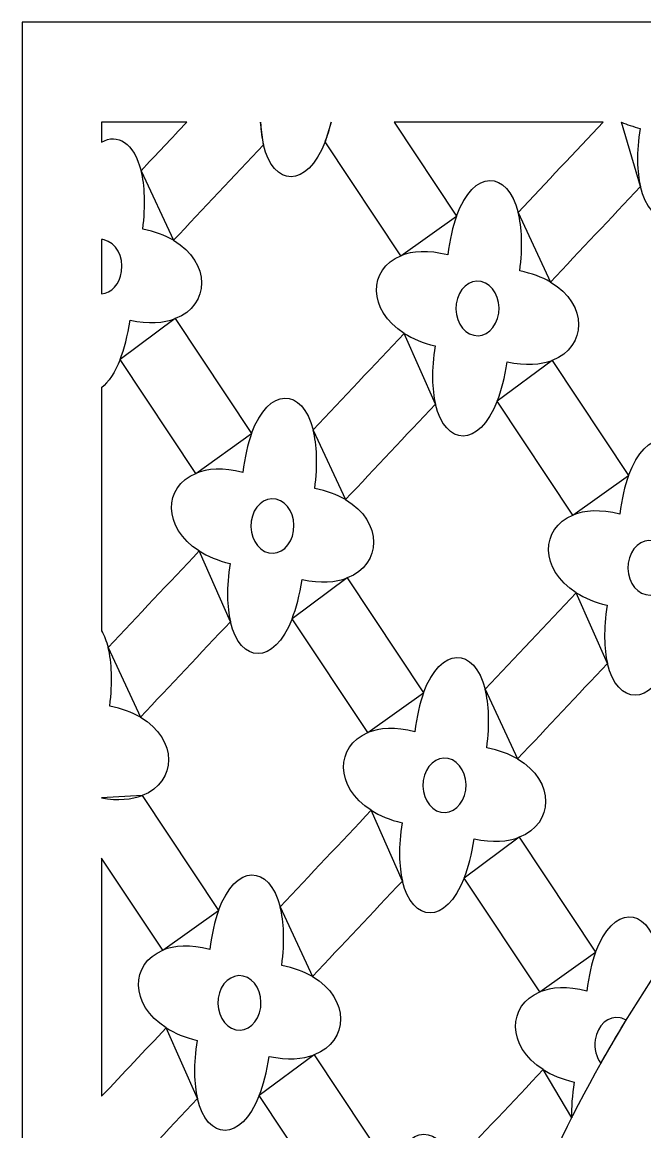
# Model space of a CAD drawing. Header units: centimetres. Extents: x 1.8 to 13.7, y -5.9 to 9.6.
# Drawn here: x 1.824 to 3.032, y 7.45 to 9.602 of the extents above; entities that cross this region are included whole.
import ezdxf

# ---------------------------------------------------------------- set-up
doc = ezdxf.new("R2010")
doc.units = ezdxf.units.CM
doc.header["$MEASUREMENT"] = 0
doc.layers.add('layer 1', color=7, linetype='Continuous')

msp = doc.modelspace()

# ---------------------------------------------------------------- linework, layer by layer
at = {"layer": 'layer 1', "color": 7}
for points, knots in [([(1.82375, 9.60243), (1.82375, 9.60243), (7.5222, 9.60243), (7.5222, 9.60243), (7.5222, 9.60243), (7.5222, 9.60243), (7.5222, -5.9026), (7.5222, -5.9026), (7.5222, -5.9026), (7.5222, -5.9026), (1.82375, -5.9026), (1.82375, -5.9026), (1.82375, -5.9026), (1.82375, -5.9026), (1.82375, 9.60243), (1.82375, 9.60243)], [0, 0, 0, 0, 0.2, 0.2, 0.2, 0.2, 0.4, 0.4, 0.4, 0.4, 0.6, 0.6, 0.6, 0.6, 1, 1, 1, 1]), ([(2.14299, 9.40846), (2.11346, 9.37712), (2.08392, 9.34576), (2.05437, 9.31442), (2.05437, 9.31442), (2.04059, 9.36852), (2.00806, 9.3881), (1.97782, 9.36944), (1.97782, 9.36944), (1.97782, 9.36944), (1.97782, 9.40846), (1.97782, 9.40846), (1.97782, 9.40846), (1.97782, 9.40846), (2.14299, 9.40846), (2.14299, 9.40846)], [0, 0, 0, 0, 0.2, 0.2, 0.2, 0.2, 0.4, 0.4, 0.4, 0.4, 0.6, 0.6, 0.6, 0.6, 1, 1, 1, 1]), ([(2.29169, 9.36456), (2.28864, 9.37733), (2.28672, 9.39199), (2.28618, 9.40846), (2.28618, 9.40846), (2.28618, 9.40846), (2.29169, 9.36456), (2.29169, 9.36456)], [0, 0, 0, 0, 0.3333333, 0.3333333, 0.3333333, 0.3333333, 1, 1, 1, 1]), ([(2.42332, 9.40846), (2.41986, 9.39429), (2.41585, 9.3816), (2.4114, 9.37036), (2.4114, 9.37036), (2.4114, 9.37036), (2.42332, 9.40846), (2.42332, 9.40846)], [0, 0, 0, 0, 0.3333333, 0.3333333, 0.3333333, 0.3333333, 1, 1, 1, 1]), ([(2.95075, 9.40846), (2.89578, 9.35013), (2.84082, 9.29183), (2.78585, 9.2335), (2.78585, 9.2335), (2.76479, 9.31615), (2.69997, 9.31826), (2.6664, 9.22644), (2.6664, 9.22644), (2.6664, 9.22644), (2.5456, 9.40846), (2.5456, 9.40846), (2.5456, 9.40846), (2.5456, 9.40846), (2.95075, 9.40846), (2.95075, 9.40846)], [0, 0, 0, 0, 0.2, 0.2, 0.2, 0.2, 0.4, 0.4, 0.4, 0.4, 0.6, 0.6, 0.6, 0.6, 1, 1, 1, 1]), ([(3.02317, 9.28365), (3.01638, 9.31214), (3.01513, 9.35004), (3.02258, 9.39657), (3.02258, 9.39657), (3.00921, 9.39971), (2.99708, 9.40373), (2.98615, 9.40846), (2.98615, 9.40846), (2.98615, 9.40846), (3.02317, 9.28365), (3.02317, 9.28365)], [0, 0, 0, 0, 0.25, 0.25, 0.25, 0.25, 0.5, 0.5, 0.5, 0.5, 1, 1, 1, 1]), ([(2.29169, 9.36456), (2.31102, 9.28347), (2.37527, 9.27888), (2.4114, 9.37036), (2.4114, 9.37036), (2.4114, 9.37036), (2.55803, 9.14944), (2.55803, 9.14944), (2.55803, 9.14944), (2.49591, 9.12405), (2.49316, 9.04412), (2.56473, 8.99891), (2.56473, 8.99891), (2.50585, 8.93646), (2.44698, 8.874), (2.38812, 8.81155), (2.38812, 8.81155), (2.36706, 8.89418), (2.30224, 8.8963), (2.26866, 8.80449), (2.26866, 8.80449), (2.26866, 8.80449), (2.12062, 9.02755), (2.12062, 9.02755), (2.12062, 9.02755), (2.18803, 9.05328), (2.19054, 9.1365), (2.11715, 9.17939), (2.11715, 9.17939), (2.17534, 9.24111), (2.23351, 9.30284), (2.29169, 9.36456)], [0, 0, 0, 0, 0.1111111, 0.1111111, 0.1111111, 0.1111111, 0.2222222, 0.2222222, 0.2222222, 0.2222222, 0.3333333, 0.3333333, 0.3333333, 0.3333333, 0.4444444, 0.4444444, 0.4444444, 0.4444444, 0.5555556, 0.5555556, 0.5555556, 0.5555556, 0.6666667, 0.6666667, 0.6666667, 0.6666667, 0.7777778, 0.7777778, 0.7777778, 0.7777778, 1, 1, 1, 1]), ([(2.05437, 9.31442), (2.06163, 9.28595), (2.0637, 9.2479), (2.0575, 9.20083), (2.0575, 9.20083), (2.08114, 9.19635), (2.10099, 9.18885), (2.11715, 9.17939), (2.11715, 9.17939), (2.11715, 9.17939), (2.05437, 9.31442), (2.05437, 9.31442)], [0, 0, 0, 0, 0.25, 0.25, 0.25, 0.25, 0.5, 0.5, 0.5, 0.5, 1, 1, 1, 1]), ([(3.02317, 9.28365), (3.0425, 9.20255), (3.10674, 9.19797), (3.14288, 9.28944), (3.14288, 9.28944), (3.14288, 9.28944), (3.28951, 9.06852), (3.28951, 9.06852), (3.28951, 9.06852), (3.22739, 9.04313), (3.22465, 8.96318), (3.29621, 8.91799), (3.29621, 8.91799), (3.23733, 8.85554), (3.17847, 8.79308), (3.11959, 8.73063), (3.11959, 8.73063), (3.09853, 8.81327), (3.03371, 8.81539), (3.00015, 8.72357), (3.00015, 8.72357), (3.00015, 8.72357), (2.8521, 8.94664), (2.8521, 8.94664), (2.8521, 8.94664), (2.91952, 8.97236), (2.92202, 9.05558), (2.84863, 9.09847), (2.84863, 9.09847), (2.90681, 9.1602), (2.96499, 9.22192), (3.02317, 9.28365)], [0, 0, 0, 0, 0.1111111, 0.1111111, 0.1111111, 0.1111111, 0.2222222, 0.2222222, 0.2222222, 0.2222222, 0.3333333, 0.3333333, 0.3333333, 0.3333333, 0.4444444, 0.4444444, 0.4444444, 0.4444444, 0.5555556, 0.5555556, 0.5555556, 0.5555556, 0.6666667, 0.6666667, 0.6666667, 0.6666667, 0.7777778, 0.7777778, 0.7777778, 0.7777778, 1, 1, 1, 1]), ([(2.78585, 9.2335), (2.79311, 9.20501), (2.79519, 9.16698), (2.78897, 9.11992), (2.78897, 9.11992), (2.81263, 9.11543), (2.83246, 9.10793), (2.84863, 9.09847), (2.84863, 9.09847), (2.84863, 9.09847), (2.78585, 9.2335), (2.78585, 9.2335)], [0, 0, 0, 0, 0.25, 0.25, 0.25, 0.25, 0.5, 0.5, 0.5, 0.5, 1, 1, 1, 1]), ([(2.55803, 9.14944), (2.58078, 9.15875), (2.61149, 9.16075), (2.64944, 9.15101), (2.64944, 9.15101), (2.65299, 9.18093), (2.65892, 9.206), (2.6664, 9.22644), (2.6664, 9.22644), (2.6664, 9.22644), (2.55803, 9.14944), (2.55803, 9.14944)], [0, 0, 0, 0, 0.25, 0.25, 0.25, 0.25, 0.5, 0.5, 0.5, 0.5, 1, 1, 1, 1]), ([(2.01663, 9.11899), (2.0132, 9.09441), (1.99672, 9.07675), (1.97782, 9.07537), (1.97782, 9.07537), (1.97782, 9.07537), (1.97782, 9.18098), (1.97782, 9.18098), (1.97782, 9.18098), (1.97943, 9.18086), (1.98106, 9.18062), (1.9827, 9.18026), (1.9827, 9.18026), (2.00538, 9.17519), (2.02063, 9.14768), (2.01663, 9.11899)], [0, 0, 0, 0, 0.2, 0.2, 0.2, 0.2, 0.4, 0.4, 0.4, 0.4, 0.6, 0.6, 0.6, 0.6, 1, 1, 1, 1]), ([(2.74811, 9.03807), (2.7441, 9.00939), (2.72233, 8.99012), (2.69965, 8.99517), (2.69965, 8.99517), (2.67696, 9.00024), (2.66172, 9.02776), (2.66571, 9.05644), (2.66571, 9.05644), (2.66972, 9.08512), (2.69149, 9.1044), (2.71417, 9.09935), (2.71417, 9.09935), (2.73686, 9.09428), (2.75211, 9.06676), (2.74811, 9.03807)], [0, 0, 0, 0, 0.2, 0.2, 0.2, 0.2, 0.4, 0.4, 0.4, 0.4, 0.6, 0.6, 0.6, 0.6, 1, 1, 1, 1]), ([(2.12062, 9.02755), (2.09833, 9.01904), (2.06897, 9.01681), (2.0329, 9.02442), (2.0329, 9.02442), (2.02844, 8.99412), (2.02176, 8.96887), (2.01367, 8.94841), (2.01367, 8.94841), (2.01367, 8.94841), (2.12062, 9.02755), (2.12062, 9.02755)], [0, 0, 0, 0, 0.25, 0.25, 0.25, 0.25, 0.5, 0.5, 0.5, 0.5, 1, 1, 1, 1]), ([(2.62542, 8.86168), (2.61865, 8.89017), (2.61738, 8.92807), (2.62485, 8.9746), (2.62485, 8.9746), (2.60088, 8.98024), (2.58091, 8.98869), (2.56473, 8.99891), (2.56473, 8.99891), (2.56473, 8.99891), (2.62542, 8.86168), (2.62542, 8.86168)], [0, 0, 0, 0, 0.25, 0.25, 0.25, 0.25, 0.5, 0.5, 0.5, 0.5, 1, 1, 1, 1]), ([(1.97782, 8.89332), (1.99092, 8.90427), (2.00342, 8.92246), (2.01367, 8.94841), (2.01367, 8.94841), (2.01367, 8.94841), (2.16029, 8.72747), (2.16029, 8.72747), (2.16029, 8.72747), (2.09818, 8.70208), (2.09543, 8.62215), (2.167, 8.57694), (2.167, 8.57694), (2.10812, 8.51449), (2.04925, 8.45203), (1.99038, 8.38958), (1.99038, 8.38958), (1.98714, 8.40229), (1.98285, 8.4131), (1.97782, 8.42196), (1.97782, 8.42196), (1.97782, 8.42196), (1.97782, 8.89332), (1.97782, 8.89332)], [0, 0, 0, 0, 0.1428571, 0.1428571, 0.1428571, 0.1428571, 0.2857143, 0.2857143, 0.2857143, 0.2857143, 0.4285714, 0.4285714, 0.4285714, 0.4285714, 0.5714286, 0.5714286, 0.5714286, 0.5714286, 0.7142857, 0.7142857, 0.7142857, 0.7142857, 1, 1, 1, 1]), ([(2.8521, 8.94664), (2.82981, 8.93814), (2.80045, 8.93589), (2.76438, 8.9435), (2.76438, 8.9435), (2.75992, 8.9132), (2.75323, 8.88795), (2.74515, 8.86749), (2.74515, 8.86749), (2.74515, 8.86749), (2.8521, 8.94664), (2.8521, 8.94664)], [0, 0, 0, 0, 0.25, 0.25, 0.25, 0.25, 0.5, 0.5, 0.5, 0.5, 1, 1, 1, 1]), ([(2.62542, 8.86168), (2.64476, 8.78058), (2.70901, 8.776), (2.74515, 8.86749), (2.74515, 8.86749), (2.74515, 8.86749), (2.89176, 8.64657), (2.89176, 8.64657), (2.89176, 8.64657), (2.82966, 8.62116), (2.8269, 8.54123), (2.89848, 8.49604), (2.89848, 8.49604), (2.8396, 8.43357), (2.78072, 8.37111), (2.72186, 8.30866), (2.72186, 8.30866), (2.70079, 8.39131), (2.63598, 8.39342), (2.6024, 8.3016), (2.6024, 8.3016), (2.6024, 8.3016), (2.45437, 8.52467), (2.45437, 8.52467), (2.45437, 8.52467), (2.52178, 8.55039), (2.52429, 8.63361), (2.4509, 8.67652), (2.4509, 8.67652), (2.50907, 8.73823), (2.56725, 8.79995), (2.62542, 8.86168)], [0, 0, 0, 0, 0.1111111, 0.1111111, 0.1111111, 0.1111111, 0.2222222, 0.2222222, 0.2222222, 0.2222222, 0.3333333, 0.3333333, 0.3333333, 0.3333333, 0.4444444, 0.4444444, 0.4444444, 0.4444444, 0.5555556, 0.5555556, 0.5555556, 0.5555556, 0.6666667, 0.6666667, 0.6666667, 0.6666667, 0.7777778, 0.7777778, 0.7777778, 0.7777778, 1, 1, 1, 1]), ([(2.16029, 8.72747), (2.18305, 8.73678), (2.21374, 8.73879), (2.25171, 8.72906), (2.25171, 8.72906), (2.25526, 8.75896), (2.26119, 8.78405), (2.26866, 8.80449), (2.26866, 8.80449), (2.26866, 8.80449), (2.16029, 8.72747), (2.16029, 8.72747)], [0, 0, 0, 0, 0.25, 0.25, 0.25, 0.25, 0.5, 0.5, 0.5, 0.5, 1, 1, 1, 1]), ([(2.38812, 8.81153), (2.39538, 8.78306), (2.39744, 8.74501), (2.39124, 8.69795), (2.39124, 8.69795), (2.41489, 8.69346), (2.43473, 8.68596), (2.4509, 8.6765), (2.4509, 8.6765), (2.4509, 8.6765), (2.38812, 8.81153), (2.38812, 8.81153)], [0, 0, 0, 0, 0.25, 0.25, 0.25, 0.25, 0.5, 0.5, 0.5, 0.5, 1, 1, 1, 1]), ([(2.89178, 8.64655), (2.91453, 8.65587), (2.94523, 8.65787), (2.98319, 8.64814), (2.98319, 8.64814), (2.98674, 8.67804), (2.99267, 8.70313), (3.00015, 8.72357), (3.00015, 8.72357), (3.00015, 8.72357), (2.89178, 8.64655), (2.89178, 8.64655)], [0, 0, 0, 0, 0.25, 0.25, 0.25, 0.25, 0.5, 0.5, 0.5, 0.5, 1, 1, 1, 1]), ([(7.3682, 6.32336), (7.39259, 6.68753), (7.14111, 7.01656), (6.6514, 6.99227), (6.6514, 6.99227), (6.49824, 7.49439), (6.22865, 7.92438), (5.88486, 8.22884), (5.88486, 8.22884), (5.54106, 8.53331), (5.12304, 8.71223), (4.67301, 8.71223), (4.67301, 8.71223), (4.22299, 8.71223), (3.80498, 8.53331), (3.46118, 8.22884), (3.46118, 8.22884), (3.11738, 7.92438), (2.8478, 7.49439), (2.69464, 6.99227), (2.69464, 6.99227), (2.19987, 7.01682), (1.94828, 6.68071), (1.97869, 6.31207), (1.97869, 6.31207), (1.97869, 6.31207), (7.3682, 6.32336), (7.3682, 6.32336)], [0, 0, 0, 0, 0.125, 0.125, 0.125, 0.125, 0.25, 0.25, 0.25, 0.25, 0.375, 0.375, 0.375, 0.375, 0.5, 0.5, 0.5, 0.5, 0.625, 0.625, 0.625, 0.625, 0.75, 0.75, 0.75, 0.75, 1, 1, 1, 1]), ([(2.35036, 8.6161), (2.34637, 8.58742), (2.3246, 8.56815), (2.30192, 8.57322), (2.30192, 8.57322), (2.27923, 8.57827), (2.26398, 8.60579), (2.26798, 8.63447), (2.26798, 8.63447), (2.27198, 8.66316), (2.29374, 8.68243), (2.31644, 8.67738), (2.31644, 8.67738), (2.33913, 8.67232), (2.35437, 8.6448), (2.35036, 8.6161)], [0, 0, 0, 0, 0.2, 0.2, 0.2, 0.2, 0.4, 0.4, 0.4, 0.4, 0.6, 0.6, 0.6, 0.6, 1, 1, 1, 1]), ([(3.08185, 8.53519), (3.07784, 8.5065), (3.05608, 8.48724), (3.03339, 8.4923), (3.03339, 8.4923), (3.01071, 8.49735), (2.99546, 8.52487), (2.99946, 8.55355), (2.99946, 8.55355), (3.00346, 8.58225), (3.02523, 8.60151), (3.04792, 8.59646), (3.04792, 8.59646), (3.07061, 8.5914), (3.08585, 8.56387), (3.08185, 8.53519)], [0, 0, 0, 0, 0.2, 0.2, 0.2, 0.2, 0.4, 0.4, 0.4, 0.4, 0.6, 0.6, 0.6, 0.6, 1, 1, 1, 1]), ([(2.22769, 8.43971), (2.2209, 8.46821), (2.21965, 8.50611), (2.2271, 8.55265), (2.2271, 8.55265), (2.20315, 8.55828), (2.18318, 8.56672), (2.167, 8.57694), (2.167, 8.57694), (2.167, 8.57694), (2.22769, 8.43971), (2.22769, 8.43971)], [0, 0, 0, 0, 0.25, 0.25, 0.25, 0.25, 0.5, 0.5, 0.5, 0.5, 1, 1, 1, 1]), ([(2.45437, 8.52467), (2.43208, 8.51617), (2.40272, 8.51394), (2.36663, 8.52153), (2.36663, 8.52153), (2.36217, 8.49124), (2.3555, 8.46598), (2.34742, 8.44552), (2.34742, 8.44552), (2.34742, 8.44552), (2.45437, 8.52467), (2.45437, 8.52467)], [0, 0, 0, 0, 0.25, 0.25, 0.25, 0.25, 0.5, 0.5, 0.5, 0.5, 1, 1, 1, 1]), ([(2.95918, 8.3588), (2.95238, 8.38728), (2.95113, 8.42519), (2.95859, 8.47173), (2.95859, 8.47173), (2.93463, 8.47735), (2.91465, 8.4858), (2.89848, 8.49604), (2.89848, 8.49604), (2.89848, 8.49604), (2.95918, 8.3588), (2.95918, 8.3588)], [0, 0, 0, 0, 0.25, 0.25, 0.25, 0.25, 0.5, 0.5, 0.5, 0.5, 1, 1, 1, 1]), ([(2.22769, 8.43971), (2.24702, 8.35861), (2.31127, 8.35403), (2.34742, 8.44552), (2.34742, 8.44552), (2.34742, 8.44552), (2.49403, 8.2246), (2.49403, 8.2246), (2.49403, 8.2246), (2.43193, 8.1992), (2.42917, 8.11926), (2.50073, 8.07407), (2.50073, 8.07407), (2.44185, 8.0116), (2.38299, 7.94914), (2.32413, 7.88669), (2.32413, 7.88669), (2.30306, 7.96934), (2.23824, 7.97145), (2.20467, 7.87964), (2.20467, 7.87964), (2.20467, 7.87964), (2.05662, 8.1027), (2.05662, 8.1027), (2.05662, 8.1027), (2.12404, 8.12842), (2.12654, 8.21164), (2.05317, 8.25455), (2.05317, 8.25455), (2.11134, 8.31627), (2.16952, 8.37798), (2.22769, 8.43971)], [0, 0, 0, 0, 0.1111111, 0.1111111, 0.1111111, 0.1111111, 0.2222222, 0.2222222, 0.2222222, 0.2222222, 0.3333333, 0.3333333, 0.3333333, 0.3333333, 0.4444444, 0.4444444, 0.4444444, 0.4444444, 0.5555556, 0.5555556, 0.5555556, 0.5555556, 0.6666667, 0.6666667, 0.6666667, 0.6666667, 0.7777778, 0.7777778, 0.7777778, 0.7777778, 1, 1, 1, 1]), ([(1.99038, 8.38958), (1.99763, 8.36109), (1.99971, 8.32304), (1.9935, 8.27598), (1.9935, 8.27598), (2.01716, 8.27149), (2.03699, 8.26399), (2.05315, 8.25455), (2.05315, 8.25455), (2.05315, 8.25455), (1.99038, 8.38958), (1.99038, 8.38958)], [0, 0, 0, 0, 0.25, 0.25, 0.25, 0.25, 0.5, 0.5, 0.5, 0.5, 1, 1, 1, 1]), ([(3.23132, 7.99373), (3.22729, 7.98897), (3.22327, 7.98419), (3.21924, 7.9794), (3.21924, 7.9794), (3.1647, 7.92151), (3.11015, 7.86364), (3.05561, 7.80577), (3.05561, 7.80577), (3.03453, 7.88842), (2.96973, 7.89053), (2.93615, 7.79871), (2.93615, 7.79871), (2.93615, 7.79871), (2.7881, 8.02179), (2.7881, 8.02179), (2.7881, 8.02179), (2.85552, 8.04751), (2.85802, 8.13074), (2.78464, 8.17363), (2.78464, 8.17363), (2.84281, 8.23535), (2.901, 8.29708), (2.95918, 8.3588), (2.95918, 8.3588), (2.9785, 8.27769), (3.04274, 8.27311), (3.07889, 8.3646), (3.07889, 8.3646), (3.07889, 8.3646), (3.22551, 8.14368), (3.22551, 8.14368), (3.22551, 8.14368), (3.16366, 8.11838), (3.16069, 8.03902), (3.23132, 7.99373)], [0, 0, 0, 0, 0.1, 0.1, 0.1, 0.1, 0.2, 0.2, 0.2, 0.2, 0.3, 0.3, 0.3, 0.3, 0.4, 0.4, 0.4, 0.4, 0.5, 0.5, 0.5, 0.5, 0.6, 0.6, 0.6, 0.6, 0.7, 0.7, 0.7, 0.7, 0.8, 0.8, 0.8, 0.8, 1, 1, 1, 1]), ([(2.72186, 8.30866), (2.72912, 8.28017), (2.73119, 8.24212), (2.72499, 8.19507), (2.72499, 8.19507), (2.74863, 8.19059), (2.76848, 8.18307), (2.78464, 8.17363), (2.78464, 8.17363), (2.78464, 8.17363), (2.72186, 8.30866), (2.72186, 8.30866)], [0, 0, 0, 0, 0.25, 0.25, 0.25, 0.25, 0.5, 0.5, 0.5, 0.5, 1, 1, 1, 1]), ([(2.49403, 8.2246), (2.51679, 8.2339), (2.5475, 8.23591), (2.58546, 8.22617), (2.58546, 8.22617), (2.58901, 8.25607), (2.59494, 8.28116), (2.6024, 8.3016), (2.6024, 8.3016), (2.6024, 8.3016), (2.49403, 8.2246), (2.49403, 8.2246)], [0, 0, 0, 0, 0.25, 0.25, 0.25, 0.25, 0.5, 0.5, 0.5, 0.5, 1, 1, 1, 1]), ([(2.68411, 8.11322), (2.68011, 8.08455), (2.65835, 8.06527), (2.63566, 8.07033), (2.63566, 8.07033), (2.61296, 8.07538), (2.59772, 8.10291), (2.60173, 8.1316), (2.60173, 8.1316), (2.60572, 8.16028), (2.62749, 8.17956), (2.65017, 8.1745), (2.65017, 8.1745), (2.67287, 8.16943), (2.68811, 8.14192), (2.68411, 8.11322)], [0, 0, 0, 0, 0.2, 0.2, 0.2, 0.2, 0.4, 0.4, 0.4, 0.4, 0.6, 0.6, 0.6, 0.6, 1, 1, 1, 1]), ([(2.05662, 8.1027), (2.03621, 8.09491), (2.00984, 8.09239), (1.97782, 8.09786), (1.97782, 8.09786), (1.97782, 8.09786), (2.05662, 8.1027), (2.05662, 8.1027)], [0, 0, 0, 0, 0.3333333, 0.3333333, 0.3333333, 0.3333333, 1, 1, 1, 1]), ([(2.56144, 7.93684), (2.55465, 7.96532), (2.55338, 8.00322), (2.56085, 8.04976), (2.56085, 8.04976), (2.53689, 8.05539), (2.51692, 8.06385), (2.50073, 8.07407), (2.50073, 8.07407), (2.50073, 8.07407), (2.56144, 7.93684), (2.56144, 7.93684)], [0, 0, 0, 0, 0.25, 0.25, 0.25, 0.25, 0.5, 0.5, 0.5, 0.5, 1, 1, 1, 1]), ([(2.7881, 8.02179), (2.76583, 8.01328), (2.73646, 8.01105), (2.70038, 8.01864), (2.70038, 8.01864), (2.69592, 7.98836), (2.68925, 7.96311), (2.68116, 7.94265), (2.68116, 7.94265), (2.68116, 7.94265), (2.7881, 8.02179), (2.7881, 8.02179)], [0, 0, 0, 0, 0.25, 0.25, 0.25, 0.25, 0.5, 0.5, 0.5, 0.5, 1, 1, 1, 1]), ([(1.97782, 7.98117), (1.97782, 7.98117), (2.0963, 7.80263), (2.0963, 7.80263), (2.0963, 7.80263), (2.03418, 7.77723), (2.03143, 7.69729), (2.103, 7.6521), (2.103, 7.6521), (2.06127, 7.60783), (2.01954, 7.56357), (1.97782, 7.51929), (1.97782, 7.51929), (1.97782, 7.51929), (1.97782, 7.98117), (1.97782, 7.98117)], [0, 0, 0, 0, 0.2, 0.2, 0.2, 0.2, 0.4, 0.4, 0.4, 0.4, 0.6, 0.6, 0.6, 0.6, 1, 1, 1, 1]), ([(2.56144, 7.93684), (2.58077, 7.85574), (2.64501, 7.85116), (2.68116, 7.94265), (2.68116, 7.94265), (2.68116, 7.94265), (2.82778, 7.72171), (2.82778, 7.72171), (2.82778, 7.72171), (2.76566, 7.69632), (2.76292, 7.61639), (2.83448, 7.57118), (2.83448, 7.57118), (2.77561, 7.50873), (2.71674, 7.44627), (2.65786, 7.38382), (2.65786, 7.38382), (2.6368, 7.46645), (2.57198, 7.46858), (2.53842, 7.37676), (2.53842, 7.37676), (2.53842, 7.37676), (2.39037, 7.59983), (2.39037, 7.59983), (2.39037, 7.59983), (2.45778, 7.62555), (2.46029, 7.70877), (2.3869, 7.75166), (2.3869, 7.75166), (2.44508, 7.81338), (2.50327, 7.87511), (2.56144, 7.93684)], [0, 0, 0, 0, 0.1111111, 0.1111111, 0.1111111, 0.1111111, 0.2222222, 0.2222222, 0.2222222, 0.2222222, 0.3333333, 0.3333333, 0.3333333, 0.3333333, 0.4444444, 0.4444444, 0.4444444, 0.4444444, 0.5555556, 0.5555556, 0.5555556, 0.5555556, 0.6666667, 0.6666667, 0.6666667, 0.6666667, 0.7777778, 0.7777778, 0.7777778, 0.7777778, 1, 1, 1, 1]), ([(2.0963, 7.80263), (2.11905, 7.81194), (2.14976, 7.81394), (2.18771, 7.8042), (2.18771, 7.8042), (2.19127, 7.83412), (2.19719, 7.85919), (2.20467, 7.87964), (2.20467, 7.87964), (2.20467, 7.87964), (2.0963, 7.80263), (2.0963, 7.80263)], [0, 0, 0, 0, 0.25, 0.25, 0.25, 0.25, 0.5, 0.5, 0.5, 0.5, 1, 1, 1, 1]), ([(2.32413, 7.88669), (2.33138, 7.85822), (2.33345, 7.82017), (2.32724, 7.7731), (2.32724, 7.7731), (2.35089, 7.76862), (2.37073, 7.76112), (2.3869, 7.75166), (2.3869, 7.75166), (2.3869, 7.75166), (2.32413, 7.88669), (2.32413, 7.88669)], [0, 0, 0, 0, 0.25, 0.25, 0.25, 0.25, 0.5, 0.5, 0.5, 0.5, 1, 1, 1, 1]), ([(2.82778, 7.72171), (2.85053, 7.73102), (2.88123, 7.73302), (2.9192, 7.72328), (2.9192, 7.72328), (2.92275, 7.7532), (2.92867, 7.77829), (2.93615, 7.79871), (2.93615, 7.79871), (2.93615, 7.79871), (2.82778, 7.72171), (2.82778, 7.72171)], [0, 0, 0, 0, 0.25, 0.25, 0.25, 0.25, 0.5, 0.5, 0.5, 0.5, 1, 1, 1, 1]), ([(2.28638, 7.69126), (2.28238, 7.66258), (2.2606, 7.6433), (2.23792, 7.64836), (2.23792, 7.64836), (2.21523, 7.65343), (2.19998, 7.68095), (2.20399, 7.70963), (2.20399, 7.70963), (2.20799, 7.73831), (2.22975, 7.75759), (2.25244, 7.75253), (2.25244, 7.75253), (2.27513, 7.74748), (2.29037, 7.71995), (2.28638, 7.69126)], [0, 0, 0, 0, 0.2, 0.2, 0.2, 0.2, 0.4, 0.4, 0.4, 0.4, 0.6, 0.6, 0.6, 0.6, 1, 1, 1, 1]), ([(2.99541, 7.66681), (2.97863, 7.63935), (2.96226, 7.61146), (2.94632, 7.58318), (2.94632, 7.58318), (2.93753, 7.59494), (2.93309, 7.61162), (2.93547, 7.62871), (2.93547, 7.62871), (2.93947, 7.6574), (2.96123, 7.67667), (2.98392, 7.67162), (2.98392, 7.67162), (2.98802, 7.67071), (2.99186, 7.66906), (2.99541, 7.66681)], [0, 0, 0, 0, 0.2, 0.2, 0.2, 0.2, 0.4, 0.4, 0.4, 0.4, 0.6, 0.6, 0.6, 0.6, 1, 1, 1, 1]), ([(2.16371, 7.51487), (2.1569, 7.54336), (2.15565, 7.58126), (2.16312, 7.62779), (2.16312, 7.62779), (2.13915, 7.63342), (2.11918, 7.64188), (2.103, 7.6521), (2.103, 7.6521), (2.103, 7.6521), (2.16371, 7.51487), (2.16371, 7.51487)], [0, 0, 0, 0, 0.25, 0.25, 0.25, 0.25, 0.5, 0.5, 0.5, 0.5, 1, 1, 1, 1]), ([(2.39037, 7.59983), (2.36808, 7.59131), (2.33873, 7.58908), (2.30265, 7.59669), (2.30265, 7.59669), (2.29819, 7.5664), (2.2915, 7.54114), (2.28342, 7.52068), (2.28342, 7.52068), (2.28342, 7.52068), (2.39037, 7.59983), (2.39037, 7.59983)], [0, 0, 0, 0, 0.25, 0.25, 0.25, 0.25, 0.5, 0.5, 0.5, 0.5, 1, 1, 1, 1]), ([(2.88969, 7.4775), (2.889, 7.49788), (2.89044, 7.52105), (2.89459, 7.54689), (2.89459, 7.54689), (2.87064, 7.55251), (2.85067, 7.56096), (2.83448, 7.57118), (2.83448, 7.57118), (2.83448, 7.57118), (2.88969, 7.4775), (2.88969, 7.4775)], [0, 0, 0, 0, 0.25, 0.25, 0.25, 0.25, 0.5, 0.5, 0.5, 0.5, 1, 1, 1, 1]), ([(2.16371, 7.51487), (2.18304, 7.43377), (2.24728, 7.42919), (2.28342, 7.52068), (2.28342, 7.52068), (2.28342, 7.52068), (2.43004, 7.29976), (2.43004, 7.29976), (2.43004, 7.29976), (2.36793, 7.27436), (2.36517, 7.19442), (2.43674, 7.14921), (2.43674, 7.14921), (2.37787, 7.08676), (2.31899, 7.0243), (2.26013, 6.96185), (2.26013, 6.96185), (2.23907, 7.04448), (2.17425, 7.04661), (2.14067, 6.95479), (2.14067, 6.95479), (2.14067, 6.95479), (1.99262, 7.17786), (1.99262, 7.17786), (1.99262, 7.17786), (2.06004, 7.20358), (2.06256, 7.2868), (1.98917, 7.32971), (1.98917, 7.32971), (2.04734, 7.39141), (2.10552, 7.45314), (2.16371, 7.51487)], [0, 0, 0, 0, 0.1111111, 0.1111111, 0.1111111, 0.1111111, 0.2222222, 0.2222222, 0.2222222, 0.2222222, 0.3333333, 0.3333333, 0.3333333, 0.3333333, 0.4444444, 0.4444444, 0.4444444, 0.4444444, 0.5555556, 0.5555556, 0.5555556, 0.5555556, 0.6666667, 0.6666667, 0.6666667, 0.6666667, 0.7777778, 0.7777778, 0.7777778, 0.7777778, 1, 1, 1, 1])]:
    msp.add_open_spline(points, degree=3, knots=knots, dxfattribs=at)
at = {"layer": 'layer 1', "color": 250, "lineweight": 9}
for points, knots in [([(1.82375, 9.60243), (1.82375, 9.60243), (7.5222, 9.60243), (7.5222, 9.60243), (7.5222, 9.60243), (7.5222, 9.60243), (7.5222, -5.9026), (7.5222, -5.9026), (7.5222, -5.9026), (7.5222, -5.9026), (1.82375, -5.9026), (1.82375, -5.9026), (1.82375, -5.9026), (1.82375, -5.9026), (1.82375, 9.60243), (1.82375, 9.60243)], [0, 0, 0, 0, 0.2, 0.2, 0.2, 0.2, 0.4, 0.4, 0.4, 0.4, 0.6, 0.6, 0.6, 0.6, 1, 1, 1, 1]), ([(2.14299, 9.40846), (2.11346, 9.37712), (2.08392, 9.34576), (2.05437, 9.31442), (2.05437, 9.31442), (2.04059, 9.36852), (2.00806, 9.3881), (1.97782, 9.36944), (1.97782, 9.36944), (1.97782, 9.36944), (1.97782, 9.40846), (1.97782, 9.40846), (1.97782, 9.40846), (1.97782, 9.40846), (2.14299, 9.40846), (2.14299, 9.40846)], [0, 0, 0, 0, 0.2, 0.2, 0.2, 0.2, 0.4, 0.4, 0.4, 0.4, 0.6, 0.6, 0.6, 0.6, 1, 1, 1, 1]), ([(2.95075, 9.40846), (2.89578, 9.35013), (2.84082, 9.29183), (2.78585, 9.2335), (2.78585, 9.2335), (2.76479, 9.31615), (2.69997, 9.31826), (2.6664, 9.22644), (2.6664, 9.22644), (2.6664, 9.22644), (2.5456, 9.40846), (2.5456, 9.40846), (2.5456, 9.40846), (2.5456, 9.40846), (2.95075, 9.40846), (2.95075, 9.40846)], [0, 0, 0, 0, 0.2, 0.2, 0.2, 0.2, 0.4, 0.4, 0.4, 0.4, 0.6, 0.6, 0.6, 0.6, 1, 1, 1, 1]), ([(3.02317, 9.28365), (3.01638, 9.31214), (3.01513, 9.35004), (3.02258, 9.39657), (3.02258, 9.39657), (3.00921, 9.39971), (2.99708, 9.40373), (2.98615, 9.40846)], [0, 0, 0, 0, 0.3333333, 0.3333333, 0.3333333, 0.3333333, 1, 1, 1, 1]), ([(2.29169, 9.36456), (2.31102, 9.28347), (2.37527, 9.27888), (2.4114, 9.37036), (2.4114, 9.37036), (2.4114, 9.37036), (2.55803, 9.14944), (2.55803, 9.14944), (2.55803, 9.14944), (2.49591, 9.12405), (2.49316, 9.04412), (2.56473, 8.99891), (2.56473, 8.99891), (2.50585, 8.93646), (2.44698, 8.874), (2.38812, 8.81155), (2.38812, 8.81155), (2.36706, 8.89418), (2.30224, 8.8963), (2.26866, 8.80449), (2.26866, 8.80449), (2.26866, 8.80449), (2.12062, 9.02755), (2.12062, 9.02755), (2.12062, 9.02755), (2.18803, 9.05328), (2.19054, 9.1365), (2.11715, 9.17939), (2.11715, 9.17939), (2.17534, 9.24111), (2.23351, 9.30284), (2.29169, 9.36456)], [0, 0, 0, 0, 0.1111111, 0.1111111, 0.1111111, 0.1111111, 0.2222222, 0.2222222, 0.2222222, 0.2222222, 0.3333333, 0.3333333, 0.3333333, 0.3333333, 0.4444444, 0.4444444, 0.4444444, 0.4444444, 0.5555556, 0.5555556, 0.5555556, 0.5555556, 0.6666667, 0.6666667, 0.6666667, 0.6666667, 0.7777778, 0.7777778, 0.7777778, 0.7777778, 1, 1, 1, 1]), ([(2.05437, 9.31442), (2.06163, 9.28595), (2.0637, 9.2479), (2.0575, 9.20083), (2.0575, 9.20083), (2.08114, 9.19635), (2.10099, 9.18885), (2.11715, 9.17939)], [0, 0, 0, 0, 0.3333333, 0.3333333, 0.3333333, 0.3333333, 1, 1, 1, 1]), ([(3.02317, 9.28365), (3.0425, 9.20255), (3.10674, 9.19797), (3.14288, 9.28944), (3.14288, 9.28944), (3.14288, 9.28944), (3.28951, 9.06852), (3.28951, 9.06852), (3.28951, 9.06852), (3.22739, 9.04313), (3.22465, 8.96318), (3.29621, 8.91799), (3.29621, 8.91799), (3.23733, 8.85554), (3.17847, 8.79308), (3.11959, 8.73063), (3.11959, 8.73063), (3.09853, 8.81327), (3.03371, 8.81539), (3.00015, 8.72357), (3.00015, 8.72357), (3.00015, 8.72357), (2.8521, 8.94664), (2.8521, 8.94664), (2.8521, 8.94664), (2.91952, 8.97236), (2.92202, 9.05558), (2.84863, 9.09847), (2.84863, 9.09847), (2.90681, 9.1602), (2.96499, 9.22192), (3.02317, 9.28365)], [0, 0, 0, 0, 0.1111111, 0.1111111, 0.1111111, 0.1111111, 0.2222222, 0.2222222, 0.2222222, 0.2222222, 0.3333333, 0.3333333, 0.3333333, 0.3333333, 0.4444444, 0.4444444, 0.4444444, 0.4444444, 0.5555556, 0.5555556, 0.5555556, 0.5555556, 0.6666667, 0.6666667, 0.6666667, 0.6666667, 0.7777778, 0.7777778, 0.7777778, 0.7777778, 1, 1, 1, 1]), ([(2.78585, 9.2335), (2.79311, 9.20501), (2.79519, 9.16698), (2.78897, 9.11992), (2.78897, 9.11992), (2.81263, 9.11543), (2.83246, 9.10793), (2.84863, 9.09847)], [0, 0, 0, 0, 0.3333333, 0.3333333, 0.3333333, 0.3333333, 1, 1, 1, 1]), ([(2.55803, 9.14944), (2.58078, 9.15875), (2.61149, 9.16075), (2.64944, 9.15101), (2.64944, 9.15101), (2.65299, 9.18093), (2.65892, 9.206), (2.6664, 9.22644)], [0, 0, 0, 0, 0.3333333, 0.3333333, 0.3333333, 0.3333333, 1, 1, 1, 1]), ([(2.01663, 9.11899), (2.0132, 9.09441), (1.99672, 9.07675), (1.97782, 9.07537), (1.97782, 9.07537), (1.97782, 9.07537), (1.97782, 9.18098), (1.97782, 9.18098), (1.97782, 9.18098), (1.97943, 9.18086), (1.98106, 9.18062), (1.9827, 9.18026), (1.9827, 9.18026), (2.00538, 9.17519), (2.02063, 9.14768), (2.01663, 9.11899)], [0, 0, 0, 0, 0.2, 0.2, 0.2, 0.2, 0.4, 0.4, 0.4, 0.4, 0.6, 0.6, 0.6, 0.6, 1, 1, 1, 1]), ([(2.74811, 9.03807), (2.7441, 9.00939), (2.72233, 8.99012), (2.69965, 8.99517), (2.69965, 8.99517), (2.67696, 9.00024), (2.66172, 9.02776), (2.66571, 9.05644), (2.66571, 9.05644), (2.66972, 9.08512), (2.69149, 9.1044), (2.71417, 9.09935), (2.71417, 9.09935), (2.73686, 9.09428), (2.75211, 9.06676), (2.74811, 9.03807)], [0, 0, 0, 0, 0.2, 0.2, 0.2, 0.2, 0.4, 0.4, 0.4, 0.4, 0.6, 0.6, 0.6, 0.6, 1, 1, 1, 1]), ([(2.12062, 9.02755), (2.09833, 9.01904), (2.06897, 9.01681), (2.0329, 9.02442), (2.0329, 9.02442), (2.02844, 8.99412), (2.02176, 8.96887), (2.01367, 8.94841)], [0, 0, 0, 0, 0.3333333, 0.3333333, 0.3333333, 0.3333333, 1, 1, 1, 1]), ([(2.62542, 8.86168), (2.61865, 8.89017), (2.61738, 8.92807), (2.62485, 8.9746), (2.62485, 8.9746), (2.60088, 8.98024), (2.58091, 8.98869), (2.56473, 8.99891)], [0, 0, 0, 0, 0.3333333, 0.3333333, 0.3333333, 0.3333333, 1, 1, 1, 1]), ([(1.97782, 8.89332), (1.99092, 8.90427), (2.00342, 8.92246), (2.01367, 8.94841), (2.01367, 8.94841), (2.01367, 8.94841), (2.16029, 8.72747), (2.16029, 8.72747), (2.16029, 8.72747), (2.09818, 8.70208), (2.09543, 8.62215), (2.167, 8.57694), (2.167, 8.57694), (2.10812, 8.51449), (2.04925, 8.45203), (1.99038, 8.38958), (1.99038, 8.38958), (1.98714, 8.40229), (1.98285, 8.4131), (1.97782, 8.42196), (1.97782, 8.42196), (1.97782, 8.42196), (1.97782, 8.89332), (1.97782, 8.89332)], [0, 0, 0, 0, 0.1428571, 0.1428571, 0.1428571, 0.1428571, 0.2857143, 0.2857143, 0.2857143, 0.2857143, 0.4285714, 0.4285714, 0.4285714, 0.4285714, 0.5714286, 0.5714286, 0.5714286, 0.5714286, 0.7142857, 0.7142857, 0.7142857, 0.7142857, 1, 1, 1, 1]), ([(2.8521, 8.94664), (2.82981, 8.93814), (2.80045, 8.93589), (2.76438, 8.9435), (2.76438, 8.9435), (2.75992, 8.9132), (2.75323, 8.88795), (2.74515, 8.86749)], [0, 0, 0, 0, 0.3333333, 0.3333333, 0.3333333, 0.3333333, 1, 1, 1, 1]), ([(2.62542, 8.86168), (2.64476, 8.78058), (2.70901, 8.776), (2.74515, 8.86749), (2.74515, 8.86749), (2.74515, 8.86749), (2.89176, 8.64657), (2.89176, 8.64657), (2.89176, 8.64657), (2.82966, 8.62116), (2.8269, 8.54123), (2.89848, 8.49604), (2.89848, 8.49604), (2.8396, 8.43357), (2.78072, 8.37111), (2.72186, 8.30866), (2.72186, 8.30866), (2.70079, 8.39131), (2.63598, 8.39342), (2.6024, 8.3016), (2.6024, 8.3016), (2.6024, 8.3016), (2.45437, 8.52467), (2.45437, 8.52467), (2.45437, 8.52467), (2.52178, 8.55039), (2.52429, 8.63361), (2.4509, 8.67652), (2.4509, 8.67652), (2.50907, 8.73823), (2.56725, 8.79995), (2.62542, 8.86168)], [0, 0, 0, 0, 0.1111111, 0.1111111, 0.1111111, 0.1111111, 0.2222222, 0.2222222, 0.2222222, 0.2222222, 0.3333333, 0.3333333, 0.3333333, 0.3333333, 0.4444444, 0.4444444, 0.4444444, 0.4444444, 0.5555556, 0.5555556, 0.5555556, 0.5555556, 0.6666667, 0.6666667, 0.6666667, 0.6666667, 0.7777778, 0.7777778, 0.7777778, 0.7777778, 1, 1, 1, 1]), ([(2.16029, 8.72747), (2.18305, 8.73678), (2.21374, 8.73879), (2.25171, 8.72906), (2.25171, 8.72906), (2.25526, 8.75896), (2.26119, 8.78405), (2.26866, 8.80449)], [0, 0, 0, 0, 0.3333333, 0.3333333, 0.3333333, 0.3333333, 1, 1, 1, 1]), ([(2.38812, 8.81153), (2.39538, 8.78306), (2.39744, 8.74501), (2.39124, 8.69795), (2.39124, 8.69795), (2.41489, 8.69346), (2.43473, 8.68596), (2.4509, 8.6765)], [0, 0, 0, 0, 0.3333333, 0.3333333, 0.3333333, 0.3333333, 1, 1, 1, 1]), ([(2.89178, 8.64655), (2.91453, 8.65587), (2.94523, 8.65787), (2.98319, 8.64814), (2.98319, 8.64814), (2.98674, 8.67804), (2.99267, 8.70313), (3.00015, 8.72357)], [0, 0, 0, 0, 0.3333333, 0.3333333, 0.3333333, 0.3333333, 1, 1, 1, 1]), ([(7.3682, 6.32336), (7.39259, 6.68753), (7.14111, 7.01656), (6.6514, 6.99227), (6.6514, 6.99227), (6.49824, 7.49439), (6.22865, 7.92438), (5.88486, 8.22884), (5.88486, 8.22884), (5.54106, 8.53331), (5.12304, 8.71223), (4.67301, 8.71223), (4.67301, 8.71223), (4.22299, 8.71223), (3.80498, 8.53331), (3.46118, 8.22884), (3.46118, 8.22884), (3.11738, 7.92438), (2.8478, 7.49439), (2.69464, 6.99227), (2.69464, 6.99227), (2.19987, 7.01682), (1.94828, 6.68071), (1.97869, 6.31207)], [0, 0, 0, 0, 0.1428571, 0.1428571, 0.1428571, 0.1428571, 0.2857143, 0.2857143, 0.2857143, 0.2857143, 0.4285714, 0.4285714, 0.4285714, 0.4285714, 0.5714286, 0.5714286, 0.5714286, 0.5714286, 0.7142857, 0.7142857, 0.7142857, 0.7142857, 1, 1, 1, 1]), ([(2.35036, 8.6161), (2.34637, 8.58742), (2.3246, 8.56815), (2.30192, 8.57322), (2.30192, 8.57322), (2.27923, 8.57827), (2.26398, 8.60579), (2.26798, 8.63447), (2.26798, 8.63447), (2.27198, 8.66316), (2.29374, 8.68243), (2.31644, 8.67738), (2.31644, 8.67738), (2.33913, 8.67232), (2.35437, 8.6448), (2.35036, 8.6161)], [0, 0, 0, 0, 0.2, 0.2, 0.2, 0.2, 0.4, 0.4, 0.4, 0.4, 0.6, 0.6, 0.6, 0.6, 1, 1, 1, 1]), ([(3.08185, 8.53519), (3.07784, 8.5065), (3.05608, 8.48724), (3.03339, 8.4923), (3.03339, 8.4923), (3.01071, 8.49735), (2.99546, 8.52487), (2.99946, 8.55355), (2.99946, 8.55355), (3.00346, 8.58225), (3.02523, 8.60151), (3.04792, 8.59646), (3.04792, 8.59646), (3.07061, 8.5914), (3.08585, 8.56387), (3.08185, 8.53519)], [0, 0, 0, 0, 0.2, 0.2, 0.2, 0.2, 0.4, 0.4, 0.4, 0.4, 0.6, 0.6, 0.6, 0.6, 1, 1, 1, 1]), ([(2.22769, 8.43971), (2.2209, 8.46821), (2.21965, 8.50611), (2.2271, 8.55265), (2.2271, 8.55265), (2.20315, 8.55828), (2.18318, 8.56672), (2.167, 8.57694)], [0, 0, 0, 0, 0.3333333, 0.3333333, 0.3333333, 0.3333333, 1, 1, 1, 1]), ([(2.45437, 8.52467), (2.43208, 8.51617), (2.40272, 8.51394), (2.36663, 8.52153), (2.36663, 8.52153), (2.36217, 8.49124), (2.3555, 8.46598), (2.34742, 8.44552)], [0, 0, 0, 0, 0.3333333, 0.3333333, 0.3333333, 0.3333333, 1, 1, 1, 1]), ([(2.95918, 8.3588), (2.95238, 8.38728), (2.95113, 8.42519), (2.95859, 8.47173), (2.95859, 8.47173), (2.93463, 8.47735), (2.91465, 8.4858), (2.89848, 8.49604)], [0, 0, 0, 0, 0.3333333, 0.3333333, 0.3333333, 0.3333333, 1, 1, 1, 1]), ([(2.22769, 8.43971), (2.24702, 8.35861), (2.31127, 8.35403), (2.34742, 8.44552), (2.34742, 8.44552), (2.34742, 8.44552), (2.49403, 8.2246), (2.49403, 8.2246), (2.49403, 8.2246), (2.43193, 8.1992), (2.42917, 8.11926), (2.50073, 8.07407), (2.50073, 8.07407), (2.44185, 8.0116), (2.38299, 7.94914), (2.32413, 7.88669), (2.32413, 7.88669), (2.30306, 7.96934), (2.23824, 7.97145), (2.20467, 7.87964), (2.20467, 7.87964), (2.20467, 7.87964), (2.05662, 8.1027), (2.05662, 8.1027), (2.05662, 8.1027), (2.12404, 8.12842), (2.12654, 8.21164), (2.05317, 8.25455), (2.05317, 8.25455), (2.11134, 8.31627), (2.16952, 8.37798), (2.22769, 8.43971)], [0, 0, 0, 0, 0.1111111, 0.1111111, 0.1111111, 0.1111111, 0.2222222, 0.2222222, 0.2222222, 0.2222222, 0.3333333, 0.3333333, 0.3333333, 0.3333333, 0.4444444, 0.4444444, 0.4444444, 0.4444444, 0.5555556, 0.5555556, 0.5555556, 0.5555556, 0.6666667, 0.6666667, 0.6666667, 0.6666667, 0.7777778, 0.7777778, 0.7777778, 0.7777778, 1, 1, 1, 1]), ([(1.99038, 8.38958), (1.99763, 8.36109), (1.99971, 8.32304), (1.9935, 8.27598), (1.9935, 8.27598), (2.01716, 8.27149), (2.03699, 8.26399), (2.05315, 8.25455)], [0, 0, 0, 0, 0.3333333, 0.3333333, 0.3333333, 0.3333333, 1, 1, 1, 1]), ([(3.23132, 7.99373), (3.22729, 7.98897), (3.22327, 7.98419), (3.21924, 7.9794), (3.21924, 7.9794), (3.1647, 7.92151), (3.11015, 7.86364), (3.05561, 7.80577), (3.05561, 7.80577), (3.03453, 7.88842), (2.96973, 7.89053), (2.93615, 7.79871), (2.93615, 7.79871), (2.93615, 7.79871), (2.7881, 8.02179), (2.7881, 8.02179), (2.7881, 8.02179), (2.85552, 8.04751), (2.85802, 8.13074), (2.78464, 8.17363), (2.78464, 8.17363), (2.84281, 8.23535), (2.901, 8.29708), (2.95918, 8.3588), (2.95918, 8.3588), (2.9785, 8.27769), (3.04274, 8.27311), (3.07889, 8.3646), (3.07889, 8.3646), (3.07889, 8.3646), (3.22551, 8.14368), (3.22551, 8.14368), (3.22551, 8.14368), (3.16366, 8.11838), (3.16069, 8.03902), (3.23132, 7.99373)], [0, 0, 0, 0, 0.1, 0.1, 0.1, 0.1, 0.2, 0.2, 0.2, 0.2, 0.3, 0.3, 0.3, 0.3, 0.4, 0.4, 0.4, 0.4, 0.5, 0.5, 0.5, 0.5, 0.6, 0.6, 0.6, 0.6, 0.7, 0.7, 0.7, 0.7, 0.8, 0.8, 0.8, 0.8, 1, 1, 1, 1]), ([(2.72186, 8.30866), (2.72912, 8.28017), (2.73119, 8.24212), (2.72499, 8.19507), (2.72499, 8.19507), (2.74863, 8.19059), (2.76848, 8.18307), (2.78464, 8.17363)], [0, 0, 0, 0, 0.3333333, 0.3333333, 0.3333333, 0.3333333, 1, 1, 1, 1]), ([(2.49403, 8.2246), (2.51679, 8.2339), (2.5475, 8.23591), (2.58546, 8.22617), (2.58546, 8.22617), (2.58901, 8.25607), (2.59494, 8.28116), (2.6024, 8.3016)], [0, 0, 0, 0, 0.3333333, 0.3333333, 0.3333333, 0.3333333, 1, 1, 1, 1]), ([(2.68411, 8.11322), (2.68011, 8.08455), (2.65835, 8.06527), (2.63566, 8.07033), (2.63566, 8.07033), (2.61296, 8.07538), (2.59772, 8.10291), (2.60173, 8.1316), (2.60173, 8.1316), (2.60572, 8.16028), (2.62749, 8.17956), (2.65017, 8.1745), (2.65017, 8.1745), (2.67287, 8.16943), (2.68811, 8.14192), (2.68411, 8.11322)], [0, 0, 0, 0, 0.2, 0.2, 0.2, 0.2, 0.4, 0.4, 0.4, 0.4, 0.6, 0.6, 0.6, 0.6, 1, 1, 1, 1]), ([(2.56144, 7.93684), (2.55465, 7.96532), (2.55338, 8.00322), (2.56085, 8.04976), (2.56085, 8.04976), (2.53689, 8.05539), (2.51692, 8.06385), (2.50073, 8.07407)], [0, 0, 0, 0, 0.3333333, 0.3333333, 0.3333333, 0.3333333, 1, 1, 1, 1]), ([(2.7881, 8.02179), (2.76583, 8.01328), (2.73646, 8.01105), (2.70038, 8.01864), (2.70038, 8.01864), (2.69592, 7.98836), (2.68925, 7.96311), (2.68116, 7.94265)], [0, 0, 0, 0, 0.3333333, 0.3333333, 0.3333333, 0.3333333, 1, 1, 1, 1]), ([(1.97782, 7.98117), (1.97782, 7.98117), (2.0963, 7.80263), (2.0963, 7.80263), (2.0963, 7.80263), (2.03418, 7.77723), (2.03143, 7.69729), (2.103, 7.6521), (2.103, 7.6521), (2.06127, 7.60783), (2.01954, 7.56357), (1.97782, 7.51929), (1.97782, 7.51929), (1.97782, 7.51929), (1.97782, 7.98117), (1.97782, 7.98117)], [0, 0, 0, 0, 0.2, 0.2, 0.2, 0.2, 0.4, 0.4, 0.4, 0.4, 0.6, 0.6, 0.6, 0.6, 1, 1, 1, 1]), ([(2.56144, 7.93684), (2.58077, 7.85574), (2.64501, 7.85116), (2.68116, 7.94265), (2.68116, 7.94265), (2.68116, 7.94265), (2.82778, 7.72171), (2.82778, 7.72171), (2.82778, 7.72171), (2.76566, 7.69632), (2.76292, 7.61639), (2.83448, 7.57118), (2.83448, 7.57118), (2.77561, 7.50873), (2.71674, 7.44627), (2.65786, 7.38382), (2.65786, 7.38382), (2.6368, 7.46645), (2.57198, 7.46858), (2.53842, 7.37676), (2.53842, 7.37676), (2.53842, 7.37676), (2.39037, 7.59983), (2.39037, 7.59983), (2.39037, 7.59983), (2.45778, 7.62555), (2.46029, 7.70877), (2.3869, 7.75166), (2.3869, 7.75166), (2.44508, 7.81338), (2.50327, 7.87511), (2.56144, 7.93684)], [0, 0, 0, 0, 0.1111111, 0.1111111, 0.1111111, 0.1111111, 0.2222222, 0.2222222, 0.2222222, 0.2222222, 0.3333333, 0.3333333, 0.3333333, 0.3333333, 0.4444444, 0.4444444, 0.4444444, 0.4444444, 0.5555556, 0.5555556, 0.5555556, 0.5555556, 0.6666667, 0.6666667, 0.6666667, 0.6666667, 0.7777778, 0.7777778, 0.7777778, 0.7777778, 1, 1, 1, 1]), ([(2.0963, 7.80263), (2.11905, 7.81194), (2.14976, 7.81394), (2.18771, 7.8042), (2.18771, 7.8042), (2.19127, 7.83412), (2.19719, 7.85919), (2.20467, 7.87964)], [0, 0, 0, 0, 0.3333333, 0.3333333, 0.3333333, 0.3333333, 1, 1, 1, 1]), ([(2.32413, 7.88669), (2.33138, 7.85822), (2.33345, 7.82017), (2.32724, 7.7731), (2.32724, 7.7731), (2.35089, 7.76862), (2.37073, 7.76112), (2.3869, 7.75166)], [0, 0, 0, 0, 0.3333333, 0.3333333, 0.3333333, 0.3333333, 1, 1, 1, 1]), ([(2.82778, 7.72171), (2.85053, 7.73102), (2.88123, 7.73302), (2.9192, 7.72328), (2.9192, 7.72328), (2.92275, 7.7532), (2.92867, 7.77829), (2.93615, 7.79871)], [0, 0, 0, 0, 0.3333333, 0.3333333, 0.3333333, 0.3333333, 1, 1, 1, 1]), ([(2.28638, 7.69126), (2.28238, 7.66258), (2.2606, 7.6433), (2.23792, 7.64836), (2.23792, 7.64836), (2.21523, 7.65343), (2.19998, 7.68095), (2.20399, 7.70963), (2.20399, 7.70963), (2.20799, 7.73831), (2.22975, 7.75759), (2.25244, 7.75253), (2.25244, 7.75253), (2.27513, 7.74748), (2.29037, 7.71995), (2.28638, 7.69126)], [0, 0, 0, 0, 0.2, 0.2, 0.2, 0.2, 0.4, 0.4, 0.4, 0.4, 0.6, 0.6, 0.6, 0.6, 1, 1, 1, 1]), ([(2.99541, 7.66681), (2.97863, 7.63935), (2.96226, 7.61146), (2.94632, 7.58318), (2.94632, 7.58318), (2.93753, 7.59494), (2.93309, 7.61162), (2.93547, 7.62871), (2.93547, 7.62871), (2.93947, 7.6574), (2.96123, 7.67667), (2.98392, 7.67162), (2.98392, 7.67162), (2.98802, 7.67071), (2.99186, 7.66906), (2.99541, 7.66681)], [0, 0, 0, 0, 0.2, 0.2, 0.2, 0.2, 0.4, 0.4, 0.4, 0.4, 0.6, 0.6, 0.6, 0.6, 1, 1, 1, 1]), ([(2.16371, 7.51487), (2.1569, 7.54336), (2.15565, 7.58126), (2.16312, 7.62779), (2.16312, 7.62779), (2.13915, 7.63342), (2.11918, 7.64188), (2.103, 7.6521)], [0, 0, 0, 0, 0.3333333, 0.3333333, 0.3333333, 0.3333333, 1, 1, 1, 1]), ([(2.39037, 7.59983), (2.36808, 7.59131), (2.33873, 7.58908), (2.30265, 7.59669), (2.30265, 7.59669), (2.29819, 7.5664), (2.2915, 7.54114), (2.28342, 7.52068)], [0, 0, 0, 0, 0.3333333, 0.3333333, 0.3333333, 0.3333333, 1, 1, 1, 1]), ([(2.88969, 7.4775), (2.889, 7.49788), (2.89044, 7.52105), (2.89459, 7.54689), (2.89459, 7.54689), (2.87064, 7.55251), (2.85067, 7.56096), (2.83448, 7.57118)], [0, 0, 0, 0, 0.3333333, 0.3333333, 0.3333333, 0.3333333, 1, 1, 1, 1]), ([(2.16371, 7.51487), (2.18304, 7.43377), (2.24728, 7.42919), (2.28342, 7.52068), (2.28342, 7.52068), (2.28342, 7.52068), (2.43004, 7.29976), (2.43004, 7.29976), (2.43004, 7.29976), (2.36793, 7.27436), (2.36517, 7.19442), (2.43674, 7.14921), (2.43674, 7.14921), (2.37787, 7.08676), (2.31899, 7.0243), (2.26013, 6.96185), (2.26013, 6.96185), (2.23907, 7.04448), (2.17425, 7.04661), (2.14067, 6.95479), (2.14067, 6.95479), (2.14067, 6.95479), (1.99262, 7.17786), (1.99262, 7.17786), (1.99262, 7.17786), (2.06004, 7.20358), (2.06256, 7.2868), (1.98917, 7.32971), (1.98917, 7.32971), (2.04734, 7.39141), (2.10552, 7.45314), (2.16371, 7.51487)], [0, 0, 0, 0, 0.1111111, 0.1111111, 0.1111111, 0.1111111, 0.2222222, 0.2222222, 0.2222222, 0.2222222, 0.3333333, 0.3333333, 0.3333333, 0.3333333, 0.4444444, 0.4444444, 0.4444444, 0.4444444, 0.5555556, 0.5555556, 0.5555556, 0.5555556, 0.6666667, 0.6666667, 0.6666667, 0.6666667, 0.7777778, 0.7777778, 0.7777778, 0.7777778, 1, 1, 1, 1])]:
    msp.add_open_spline(points, degree=3, knots=knots, dxfattribs=at)
for points in [[(2.29169, 9.36456), (2.28864, 9.37733), (2.28672, 9.39199), (2.28618, 9.40846)], [(2.42332, 9.40846), (2.41986, 9.39429), (2.41585, 9.3816), (2.4114, 9.37036)], [(2.05662, 8.1027), (2.03621, 8.09491), (2.00984, 8.09239), (1.97782, 8.09786)]]:
    msp.add_open_spline(points, degree=3, dxfattribs=at)

doc.saveas('drawing.dxf')
